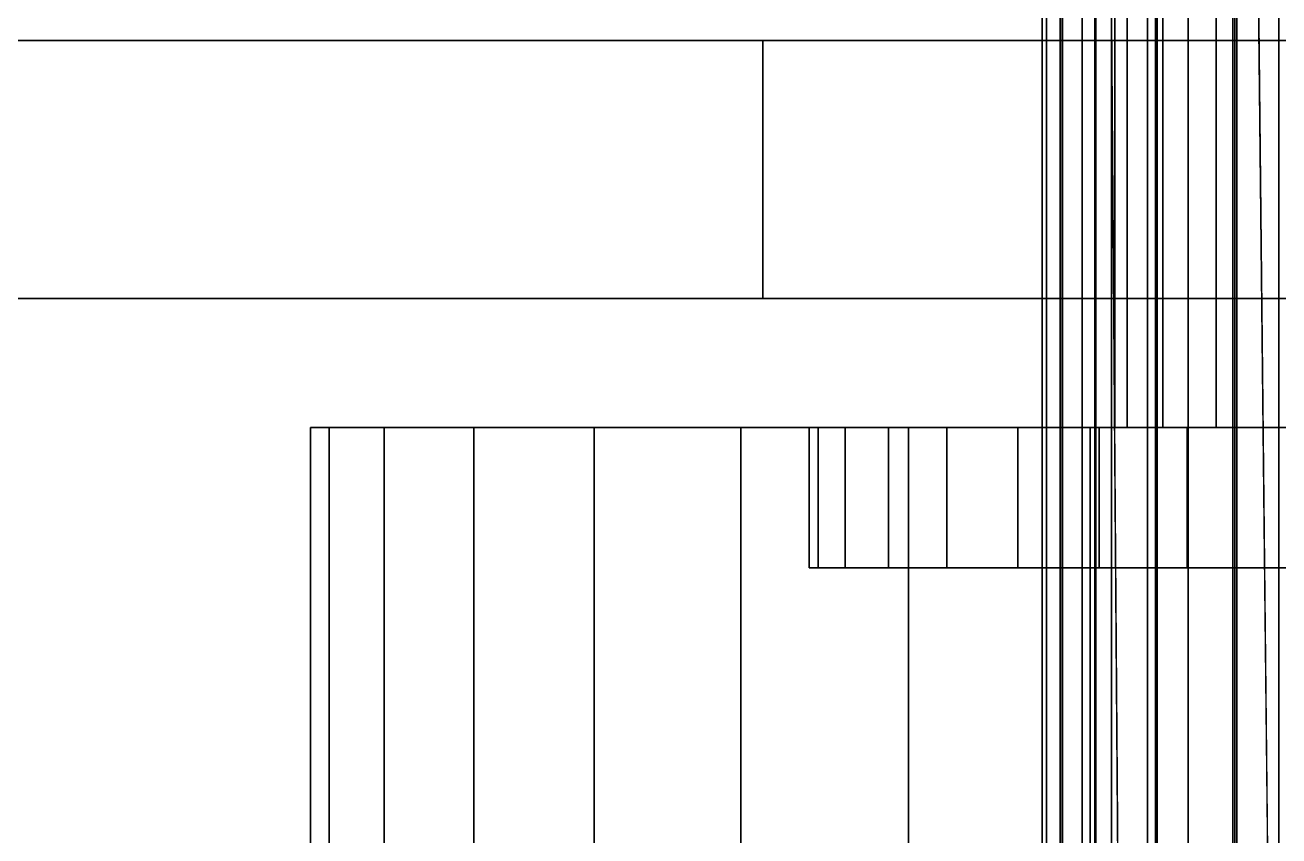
# Model space of a CAD drawing. Header units: metres. Extents: x -1080 to 1352, y -1635 to 1105.
# Drawn here: x -227 to 0, y -214 to -67.3 of the extents above; entities that cross this region are included whole.
import ezdxf

# ---------------------------------------------------------------- set-up
doc = ezdxf.new("R2010")
doc.units = ezdxf.units.M

msp = doc.modelspace()

# ---------------------------------------------------------------- linework, layer by layer
at = {"layer": 'crank_full'}
for points, invisible_edges in [([(-33.35, -1175.36, 2057.26), (-39.23, 1078.15, 2042.83), (-39.25, -1175.36, 2042.82)], 1), ([(-39.25, -1175.36, 2042.82), (-39.16, 1078.15, 2027.23), (-39.17, -1175.36, 2027.22)], 1), ([(-39.16, 1078.15, 2027.23), (-39.25, -1175.36, 2042.82), (-39.23, 1078.15, 2042.83)], 1), ([(-39.23, 1078.15, 2042.83), (-33.35, -1175.36, 2057.26), (-33.33, 1078.15, 2057.27)], 1), ([(-33.13, 314.39, 2012.84), (-39.17, -1175.36, 2027.22), (-33.13, 1078.15, 2012.85)], 3), ([(-33.13, 1078.15, 2012.85), (-39.17, -1175.36, 2027.22), (-39.16, 1078.15, 2027.23)], 1), ([(-22.37, -1175.36, 2068.34), (-33.33, 1078.15, 2057.27), (-33.35, -1175.36, 2057.26)], 1), ([(-33.33, 1078.15, 2057.27), (-22.37, -1175.36, 2068.34), (-22.35, 1078.15, 2068.35)], 1), ([(-22.06, -1175.36, 2001.86), (-33.13, 1078.15, 2012.85), (-22.04, 1078.15, 2001.87)], 1), ([(-33.13, 1078.15, 2012.85), (-22.06, -1175.36, 2001.86), (-33.13, 314.39, 2012.84)], 1), ([(-7.98, -1175.36, 2074.37), (-22.35, 1078.15, 2068.35), (-22.37, -1175.36, 2068.34)], 1), ([(-22.35, 1078.15, 2068.35), (-7.98, -1175.36, 2074.37), (-7.97, 1078.14, 2074.39)], 1), ([(-22.04, 1078.15, 2001.87), (-7.61, 314.39, 1995.96), (-22.06, -1175.36, 2001.86)], 3), ([(7.61, -1175.36, 2074.45), (-7.97, 1078.14, 2074.39), (-7.98, -1175.36, 2074.37)], 1), ([(-7.97, 1078.14, 2074.39), (7.61, -1175.36, 2074.45), (7.63, 1078.14, 2074.46)], 1), ([(-7.6, 1078.15, 1995.97), (7.98, -1175.36, 1996.03), (-7.61, 314.39, 1995.96)], 1), ([(7.98, -1175.36, 1996.03), (-7.6, 1078.15, 1995.97), (7.99, 1078.15, 1996.04)], 1), ([(-39.17, -1175.36, 2027.22), (-33.13, 314.39, 2012.84), (-33.14, -1175.36, 2012.84)], 1), ([(-22.06, -1175.36, 2001.86), (-7.61, 314.39, 1995.96), (-7.62, -1175.36, 1995.96)], 1)]:
    msp.add_3dface(points, dxfattribs=dict(at, invisible_edges=invisible_edges))
for points in [[(-33.14, -1175.36, 2012.84), (-33.13, 314.39, 2012.84), (-22.06, -1175.36, 2001.86)], [(-7.62, -1175.36, 1995.96), (-7.61, 314.39, 1995.96), (7.98, -1175.36, 1996.03)]]:
    msp.add_3dface(points, dxfattribs=at)
at = {"layer": 'gearbox_half'}
for points, invisible_edges in [([(-42.88, 0, 2425.81), (-42.06, -70.07, 2417.45), (-42.88, -70.07, 2425.81)], 1), ([(-42.06, -70.07, 2417.45), (-42.88, 0, 2425.81), (-42.06, 0, 2417.45)], 1), ([(-42.06, 0, 2434.18), (-42.88, -70.07, 2425.81), (-42.06, -70.07, 2434.18)], 1), ([(-42.88, -70.07, 2425.81), (-42.06, 0, 2434.18), (-42.88, 0, 2425.81)], 1), ([(-42.06, 0, 2417.45), (-39.62, -70.07, 2409.4), (-42.06, -70.07, 2417.45)], 1), ([(-39.62, -70.07, 2409.4), (-42.06, 0, 2417.45), (-39.62, 0, 2409.4)], 1), ([(-39.62, 0, 2442.22), (-42.06, -70.07, 2434.18), (-39.62, -70.07, 2442.22)], 1), ([(-42.06, -70.07, 2434.18), (-39.62, 0, 2442.22), (-42.06, 0, 2434.18)], 1), ([(-35.65, 0, 2449.63), (-39.62, -70.07, 2442.22), (-35.65, -70.07, 2449.63)], 1), ([(-39.62, -70.07, 2442.22), (-35.65, 0, 2449.63), (-39.62, 0, 2442.22)], 1), ([(-39.62, 0, 2409.4), (-35.65, -70.07, 2401.99), (-39.62, -70.07, 2409.4)], 1), ([(-35.65, -70.07, 2401.99), (-39.62, 0, 2409.4), (-35.65, 0, 2401.99)], 1), ([(-35.65, 0, 2401.99), (-30.32, -70.07, 2395.49), (-35.65, -70.07, 2401.99)], 1), ([(-30.32, -70.07, 2395.49), (-35.65, 0, 2401.99), (-30.32, 0, 2395.49)], 1), ([(-30.32, 0, 2456.13), (-35.65, -70.07, 2449.63), (-30.32, -70.07, 2456.13)], 1), ([(-35.65, -70.07, 2449.63), (-30.32, 0, 2456.13), (-35.65, 0, 2449.63)], 1), ([(-23.82, 0, 2390.16), (-30.32, -70.07, 2395.49), (-30.32, 0, 2395.49)], 1), ([(-30.32, -70.07, 2395.49), (-23.82, 0, 2390.16), (-23.82, -70.07, 2390.16)], 1), ([(-23.82, -70.07, 2461.46), (-30.32, 0, 2456.13), (-30.32, -70.07, 2456.13)], 1), ([(-30.32, 0, 2456.13), (-23.82, -70.07, 2461.46), (-23.82, 0, 2461.46)], 1), ([(-16.41, 0, 2386.2), (-23.82, -70.07, 2390.16), (-23.82, 0, 2390.16)], 1), ([(-23.82, -70.07, 2390.16), (-16.41, 0, 2386.2), (-16.41, -70.07, 2386.2)], 1), ([(-16.41, -70.07, 2465.43), (-23.82, 0, 2461.46), (-23.82, -70.07, 2461.46)], 1), ([(-23.82, 0, 2461.46), (-16.41, -70.07, 2465.43), (-16.41, 0, 2465.43)], 1), ([(-8.37, 0, 2383.76), (-16.41, -70.07, 2386.2), (-16.41, 0, 2386.2)], 1), ([(-16.41, -70.07, 2386.2), (-8.37, 0, 2383.76), (-8.37, -70.07, 2383.76)], 1), ([(-8.37, -70.07, 2467.87), (-16.41, 0, 2465.43), (-16.41, -70.07, 2465.43)], 1), ([(-16.41, 0, 2465.43), (-8.37, -70.07, 2467.87), (-8.37, 0, 2467.87)], 1), ([(0, 0, 2382.93), (-8.37, -70.07, 2383.76), (-8.37, 0, 2383.76)], 1), ([(-8.37, -70.07, 2383.76), (0, 0, 2382.93), (0, -70.07, 2382.93)], 1), ([(0, -70.07, 2468.69), (-8.37, 0, 2467.87), (-8.37, -70.07, 2467.87)], 1), ([(-8.37, 0, 2467.87), (0, -70.07, 2468.69), (0, 0, 2468.69)], 1), ([(8.37, -70.07, 2467.87), (0, 0, 2468.69), (0, -70.07, 2468.69)], 1), ([(0, 0, 2468.69), (8.37, -70.07, 2467.87), (8.37, 0, 2467.87)], 1), ([(8.37, 0, 2383.76), (0, -70.07, 2382.93), (0, 0, 2382.93)], 1), ([(0, -70.07, 2382.93), (8.37, 0, 2383.76), (8.37, -70.07, 2383.76)], 1), ([(-717.19, -70.07, 1614.76), (763.15, -70.07, 1522.85), (-763.15, -70.07, 1522.85)], 1), ([(763.15, -70.07, 1522.85), (-758.55, -116.79, 1522.85), (-763.15, -70.07, 1522.85)], 1), ([(-758.55, -116.79, 1522.85), (763.15, -70.07, 1522.85), (758.55, -116.79, 1522.85)], 1), ([(763.15, -70.07, 1522.85), (-717.19, -70.07, 1614.76), (717.54, -70.07, 1614.07)], 3), ([(717.54, -70.07, 1614.07), (-717.19, -70.07, 1614.76), (93.43, -70.07, 1614.76)], 3), ([(93.43, -70.07, 1614.76), (-717.19, -70.07, 1614.76), (-93.43, -70.07, 1614.76)], 13), ([(-712.59, -116.79, 1614.76), (-93.43, -70.07, 1614.76), (-717.19, -70.07, 1614.76)], 1), ([(-93.43, -70.07, 1614.76), (-712.59, -116.79, 1614.76), (-93.43, -116.79, 1614.76)], 1), ([(-93.43, -70.07, 1614.76), (-8.37, -70.07, 1638.22), (0, -70.07, 1637.39)], 13), ([(-8.37, -70.07, 1638.22), (-93.43, -70.07, 1614.76), (-16.41, -70.07, 1640.66)], 3), ([(-16.41, -70.07, 1640.66), (-93.43, -70.07, 1614.76), (-23.82, -70.07, 1644.62)], 3), ([(-23.82, -70.07, 1644.62), (-93.43, -70.07, 1614.76), (-30.32, -70.07, 1649.95)], 3), ([(-30.32, -70.07, 1649.95), (-93.43, -70.07, 1614.76), (-35.65, -70.07, 1656.45)], 3), ([(-35.65, -70.07, 1656.45), (-93.43, -70.07, 1614.76), (-39.62, -70.07, 1663.86)], 3), ([(-39.62, -70.07, 1663.86), (-93.43, -70.07, 1614.76), (-42.06, -70.07, 1671.91)], 3), ([(-42.06, -70.07, 1671.91), (-93.43, -70.07, 1614.76), (-42.88, -70.07, 1680.27)], 3), ([(-42.88, -70.07, 1680.27), (-93.43, -70.07, 1614.76), (-93.43, -70.07, 2549.07)], 13), ([(-42.88, -70.07, 1680.27), (-93.43, -70.07, 2549.07), (-42.06, -70.07, 1688.64)], 3), ([(-42.06, -70.07, 1688.64), (-93.43, -70.07, 2549.07), (-39.62, -70.07, 1696.68)], 3), ([(-39.62, -70.07, 1696.68), (-93.43, -70.07, 2549.07), (-35.65, -70.07, 1704.09)], 3), ([(-35.65, -70.07, 1704.09), (-93.43, -70.07, 2549.07), (-30.32, -70.07, 1710.59)], 3), ([(-30.32, -70.07, 1710.59), (-93.43, -70.07, 2549.07), (-23.82, -70.07, 1715.92)], 3), ([(-23.82, -70.07, 1715.92), (-93.43, -70.07, 2549.07), (-16.41, -70.07, 1719.89)], 3), ([(-16.41, -70.07, 1719.89), (-93.43, -70.07, 2549.07), (-42.88, -70.07, 2035.2)], 15), ([(-42.88, -70.07, 2035.2), (-93.43, -70.07, 2549.07), (-42.06, -70.07, 2043.57)], 3), ([(-42.06, -70.07, 2043.57), (-93.43, -70.07, 2549.07), (-39.62, -70.07, 2051.61)], 3), ([(-39.62, -70.07, 2051.61), (-93.43, -70.07, 2549.07), (-35.65, -70.07, 2059.02)], 3), ([(-35.65, -70.07, 2059.02), (-93.43, -70.07, 2549.07), (-30.32, -70.07, 2065.52)], 3), ([(-30.32, -70.07, 2065.52), (-93.43, -70.07, 2549.07), (-23.82, -70.07, 2070.85)], 3), ([(-23.82, -70.07, 2070.85), (-93.43, -70.07, 2549.07), (-16.41, -70.07, 2074.82)], 3), ([(-16.41, -70.07, 2074.82), (-93.43, -70.07, 2549.07), (-8.37, -70.07, 2077.26)], 3), ([(-8.37, -70.07, 2077.26), (-93.43, -70.07, 2549.07), (0, -70.07, 2078.08)], 3), ([(0, -70.07, 2078.08), (-93.43, -70.07, 2549.07), (-39.62, -70.07, 2409.4)], 15), ([(-39.62, -70.07, 2409.4), (-93.43, -70.07, 2549.07), (-42.06, -70.07, 2417.45)], 3), ([(-42.06, -70.07, 2417.45), (-93.43, -70.07, 2549.07), (-42.88, -70.07, 2425.81)], 3), ([(-42.88, -70.07, 2425.81), (-93.43, -70.07, 2549.07), (-42.06, -70.07, 2434.18)], 3), ([(-42.06, -70.07, 2434.18), (-93.43, -70.07, 2549.07), (-39.62, -70.07, 2442.22)], 3), ([(-39.62, -70.07, 2442.22), (-93.43, -70.07, 2549.07), (-35.65, -70.07, 2449.63)], 3), ([(-35.65, -70.07, 2449.63), (-93.43, -70.07, 2549.07), (-30.32, -70.07, 2456.13)], 3), ([(-30.32, -70.07, 2456.13), (-93.43, -70.07, 2549.07), (-23.82, -70.07, 2461.46)], 3), ([(-23.82, -70.07, 2461.46), (-93.43, -70.07, 2549.07), (-16.41, -70.07, 2465.43)], 3), ([(-16.41, -70.07, 2465.43), (-93.43, -70.07, 2549.07), (-8.37, -70.07, 2467.87)], 3), ([(-8.37, -70.07, 2467.87), (-93.43, -70.07, 2549.07), (0, -70.07, 2468.69)], 3), ([(93.43, -70.07, 1614.76), (-93.43, -70.07, 1614.76), (8.37, -70.07, 1638.22)], 15), ([(8.37, -70.07, 1638.22), (-93.43, -70.07, 1614.76), (0, -70.07, 1637.39)], 3), ([(93.43, -70.07, 2549.07), (0, -70.07, 2468.69), (-93.43, -70.07, 2549.07)], 3), ([(-93.43, -70.07, 2549.07), (-93.43, -116.79, 1614.76), (-93.43, -116.79, 2549.07)], 1), ([(-93.43, -116.79, 1614.76), (-93.43, -70.07, 2549.07), (-93.43, -70.07, 1614.76)], 1), ([(93.43, -116.79, 2549.07), (-93.43, -70.07, 2549.07), (-93.43, -116.79, 2549.07)], 1), ([(-93.43, -70.07, 2549.07), (93.43, -116.79, 2549.07), (93.43, -70.07, 2549.07)], 1), ([(-16.41, -70.07, 1719.89), (-42.88, -70.07, 2035.2), (-42.06, -70.07, 2026.84)], 13), ([(-42.06, -70.07, 1671.91), (-42.88, -116.79, 1680.27), (-42.06, -116.79, 1671.91)], 1), ([(-42.88, -116.79, 1680.27), (-42.06, -70.07, 1671.91), (-42.88, -70.07, 1680.27)], 1), ([(-42.88, -70.07, 1680.27), (-42.06, -116.79, 1688.64), (-42.88, -116.79, 1680.27)], 1), ([(-42.06, -116.79, 1688.64), (-42.88, -70.07, 1680.27), (-42.06, -70.07, 1688.64)], 1), ([(-42.06, -70.07, 2026.84), (-42.88, -116.79, 2035.2), (-42.06, -116.79, 2026.84)], 1), ([(-42.88, -116.79, 2035.2), (-42.06, -70.07, 2026.84), (-42.88, -70.07, 2035.2)], 1), ([(-42.88, -70.07, 2035.2), (-42.06, -116.79, 2043.57), (-42.88, -116.79, 2035.2)], 1), ([(-42.06, -116.79, 2043.57), (-42.88, -70.07, 2035.2), (-42.06, -70.07, 2043.57)], 1), ([(-16.41, -70.07, 1719.89), (-42.06, -70.07, 2026.84), (-8.37, -70.07, 1722.33)], 3), ([(-8.37, -70.07, 1722.33), (-42.06, -70.07, 2026.84), (0, -70.07, 1723.15)], 3), ([(0, -70.07, 1723.15), (-42.06, -70.07, 2026.84), (-39.62, -70.07, 2018.79)], 13), ([(-39.62, -70.07, 1663.86), (-42.06, -116.79, 1671.91), (-39.62, -116.79, 1663.86)], 1), ([(-42.06, -116.79, 1671.91), (-39.62, -70.07, 1663.86), (-42.06, -70.07, 1671.91)], 1), ([(-42.06, -70.07, 1688.64), (-39.62, -116.79, 1696.68), (-42.06, -116.79, 1688.64)], 1), ([(-39.62, -116.79, 1696.68), (-42.06, -70.07, 1688.64), (-39.62, -70.07, 1696.68)], 1), ([(-42.06, -70.07, 2043.57), (-39.62, -116.79, 2051.61), (-42.06, -116.79, 2043.57)], 1), ([(-39.62, -116.79, 2051.61), (-42.06, -70.07, 2043.57), (-39.62, -70.07, 2051.61)], 1), ([(-39.62, -70.07, 2018.79), (-42.06, -116.79, 2026.84), (-39.62, -116.79, 2018.79)], 1), ([(-42.06, -116.79, 2026.84), (-39.62, -70.07, 2018.79), (-42.06, -70.07, 2026.84)], 1), ([(0, -70.07, 1723.15), (-39.62, -70.07, 2018.79), (-35.65, -70.07, 2011.38)], 13), ([(0, -70.07, 2078.08), (-39.62, -70.07, 2409.4), (-35.65, -70.07, 2401.99)], 13), ([(-35.65, -70.07, 1656.45), (-39.62, -116.79, 1663.86), (-35.65, -116.79, 1656.45)], 1), ([(-39.62, -116.79, 1663.86), (-35.65, -70.07, 1656.45), (-39.62, -70.07, 1663.86)], 1), ([(-35.65, -70.07, 2011.38), (-39.62, -116.79, 2018.79), (-35.65, -116.79, 2011.38)], 1), ([(-39.62, -116.79, 2018.79), (-35.65, -70.07, 2011.38), (-39.62, -70.07, 2018.79)], 1), ([(-39.62, -70.07, 1696.68), (-35.65, -116.79, 1704.09), (-39.62, -116.79, 1696.68)], 1), ([(-35.65, -116.79, 1704.09), (-39.62, -70.07, 1696.68), (-35.65, -70.07, 1704.09)], 1), ([(-39.62, -70.07, 2051.61), (-35.65, -116.79, 2059.02), (-39.62, -116.79, 2051.61)], 1), ([(-35.65, -116.79, 2059.02), (-39.62, -70.07, 2051.61), (-35.65, -70.07, 2059.02)], 1), ([(0, -70.07, 1723.15), (-35.65, -70.07, 2011.38), (-30.32, -70.07, 2004.88)], 13), ([(0, -70.07, 2078.08), (-35.65, -70.07, 2401.99), (-30.32, -70.07, 2395.49)], 13), ([(-35.65, -70.07, 1704.09), (-30.32, -116.79, 1710.59), (-35.65, -116.79, 1704.09)], 1), ([(-30.32, -116.79, 1710.59), (-35.65, -70.07, 1704.09), (-30.32, -70.07, 1710.59)], 1), ([(-35.65, -70.07, 2059.02), (-30.32, -116.79, 2065.52), (-35.65, -116.79, 2059.02)], 1), ([(-30.32, -116.79, 2065.52), (-35.65, -70.07, 2059.02), (-30.32, -70.07, 2065.52)], 1), ([(-30.32, -70.07, 2004.88), (-35.65, -116.79, 2011.38), (-30.32, -116.79, 2004.88)], 1), ([(-35.65, -116.79, 2011.38), (-30.32, -70.07, 2004.88), (-35.65, -70.07, 2011.38)], 1), ([(-30.32, -70.07, 1649.95), (-35.65, -116.79, 1656.45), (-30.32, -116.79, 1649.95)], 1), ([(-35.65, -116.79, 1656.45), (-30.32, -70.07, 1649.95), (-35.65, -70.07, 1656.45)], 1), ([(-23.82, -70.07, 1715.92), (-30.32, -116.79, 1710.59), (-30.32, -70.07, 1710.59)], 1), ([(-30.32, -116.79, 1710.59), (-23.82, -70.07, 1715.92), (-23.82, -116.79, 1715.92)], 1), ([(0, -70.07, 1723.15), (-30.32, -70.07, 2004.88), (-23.82, -70.07, 1999.55)], 13), ([(0, -70.07, 2078.08), (-30.32, -70.07, 2395.49), (-23.82, -70.07, 2390.16)], 13), ([(-23.82, -116.79, 1644.62), (-30.32, -70.07, 1649.95), (-30.32, -116.79, 1649.95)], 1), ([(-30.32, -70.07, 1649.95), (-23.82, -116.79, 1644.62), (-23.82, -70.07, 1644.62)], 1), ([(-23.82, -116.79, 1999.55), (-30.32, -70.07, 2004.88), (-30.32, -116.79, 2004.88)], 1), ([(-30.32, -70.07, 2004.88), (-23.82, -116.79, 1999.55), (-23.82, -70.07, 1999.55)], 1), ([(-23.82, -70.07, 2070.85), (-30.32, -116.79, 2065.52), (-30.32, -70.07, 2065.52)], 1), ([(-30.32, -116.79, 2065.52), (-23.82, -70.07, 2070.85), (-23.82, -116.79, 2070.85)], 1), ([(-16.41, -70.07, 1719.89), (-23.82, -116.79, 1715.92), (-23.82, -70.07, 1715.92)], 1), ([(-23.82, -116.79, 1715.92), (-16.41, -70.07, 1719.89), (-16.41, -116.79, 1719.89)], 1), ([(0, -70.07, 1723.15), (-23.82, -70.07, 1999.55), (-16.41, -70.07, 1995.59)], 13), ([(0, -70.07, 2078.08), (-23.82, -70.07, 2390.16), (-16.41, -70.07, 2386.2)], 13), ([(-16.41, -116.79, 1995.59), (-23.82, -70.07, 1999.55), (-23.82, -116.79, 1999.55)], 1), ([(-23.82, -70.07, 1999.55), (-16.41, -116.79, 1995.59), (-16.41, -70.07, 1995.59)], 1), ([(-16.41, -70.07, 2074.82), (-23.82, -116.79, 2070.85), (-23.82, -70.07, 2070.85)], 1), ([(-23.82, -116.79, 2070.85), (-16.41, -70.07, 2074.82), (-16.41, -116.79, 2074.82)], 1), ([(-16.41, -116.79, 1640.66), (-23.82, -70.07, 1644.62), (-23.82, -116.79, 1644.62)], 1), ([(-23.82, -70.07, 1644.62), (-16.41, -116.79, 1640.66), (-16.41, -70.07, 1640.66)], 1), ([(0, -70.07, 1723.15), (-16.41, -70.07, 1995.59), (-8.37, -70.07, 1993.15)], 13), ([(0, -70.07, 2078.08), (-16.41, -70.07, 2386.2), (-8.37, -70.07, 2383.76)], 13), ([(-8.37, -70.07, 1722.33), (-16.41, -116.79, 1719.89), (-16.41, -70.07, 1719.89)], 1), ([(-16.41, -116.79, 1719.89), (-8.37, -70.07, 1722.33), (-8.37, -116.79, 1722.33)], 1), ([(-8.37, -116.79, 1638.22), (-16.41, -70.07, 1640.66), (-16.41, -116.79, 1640.66)], 1), ([(-16.41, -70.07, 1640.66), (-8.37, -116.79, 1638.22), (-8.37, -70.07, 1638.22)], 1), ([(-8.37, -116.79, 1993.15), (-16.41, -70.07, 1995.59), (-16.41, -116.79, 1995.59)], 1), ([(-16.41, -70.07, 1995.59), (-8.37, -116.79, 1993.15), (-8.37, -70.07, 1993.15)], 1), ([(-8.37, -70.07, 2077.26), (-16.41, -116.79, 2074.82), (-16.41, -70.07, 2074.82)], 1), ([(-16.41, -116.79, 2074.82), (-8.37, -70.07, 2077.26), (-8.37, -116.79, 2077.26)], 1), ([(0, -70.07, 1723.15), (-8.37, -70.07, 1993.15), (0, -70.07, 1992.32)], 13), ([(0, -70.07, 2078.08), (-8.37, -70.07, 2383.76), (0, -70.07, 2382.93)], 13), ([(0, -70.07, 2078.08), (-8.37, -116.79, 2077.26), (-8.37, -70.07, 2077.26)], 1), ([(-8.37, -116.79, 2077.26), (0, -70.07, 2078.08), (0, -116.79, 2078.08)], 1), ([(0, -116.79, 1992.32), (-8.37, -70.07, 1993.15), (-8.37, -116.79, 1993.15)], 1), ([(-8.37, -70.07, 1993.15), (0, -116.79, 1992.32), (0, -70.07, 1992.32)], 1), ([(0, -70.07, 1723.15), (-8.37, -116.79, 1722.33), (-8.37, -70.07, 1722.33)], 1), ([(-8.37, -116.79, 1722.33), (0, -70.07, 1723.15), (0, -116.79, 1723.15)], 1), ([(0, -116.79, 1637.39), (-8.37, -70.07, 1638.22), (-8.37, -116.79, 1638.22)], 1), ([(-8.37, -70.07, 1638.22), (0, -116.79, 1637.39), (0, -70.07, 1637.39)], 1), ([(42.06, -70.07, 2026.84), (8.37, -70.07, 1722.33), (0, -70.07, 1723.15)], 13), ([(42.06, -70.07, 2026.84), (0, -70.07, 1723.15), (39.62, -70.07, 2018.79)], 3), ([(39.62, -70.07, 2018.79), (0, -70.07, 1723.15), (35.65, -70.07, 2011.38)], 3), ([(35.65, -70.07, 2011.38), (0, -70.07, 1723.15), (30.32, -70.07, 2004.88)], 3), ([(30.32, -70.07, 2004.88), (0, -70.07, 1723.15), (23.82, -70.07, 1999.55)], 3), ([(23.82, -70.07, 1999.55), (0, -70.07, 1723.15), (16.41, -70.07, 1995.59)], 3), ([(16.41, -70.07, 1995.59), (0, -70.07, 1723.15), (8.37, -70.07, 1993.15)], 3), ([(8.37, -70.07, 1993.15), (0, -70.07, 1723.15), (0, -70.07, 1992.32)], 3), ([(93.43, -70.07, 2549.07), (8.37, -70.07, 2077.26), (0, -70.07, 2078.08)], 13), ([(93.43, -70.07, 2549.07), (0, -70.07, 2078.08), (39.62, -70.07, 2409.4)], 15), ([(39.62, -70.07, 2409.4), (0, -70.07, 2078.08), (35.65, -70.07, 2401.99)], 3), ([(35.65, -70.07, 2401.99), (0, -70.07, 2078.08), (30.32, -70.07, 2395.49)], 3), ([(30.32, -70.07, 2395.49), (0, -70.07, 2078.08), (23.82, -70.07, 2390.16)], 3), ([(23.82, -70.07, 2390.16), (0, -70.07, 2078.08), (16.41, -70.07, 2386.2)], 3), ([(16.41, -70.07, 2386.2), (0, -70.07, 2078.08), (8.37, -70.07, 2383.76)], 3), ([(8.37, -70.07, 2383.76), (0, -70.07, 2078.08), (0, -70.07, 2382.93)], 3), ([(93.43, -70.07, 2549.07), (8.37, -70.07, 2467.87), (0, -70.07, 2468.69)], 13), ([(8.37, -70.07, 2077.26), (0, -116.79, 2078.08), (0, -70.07, 2078.08)], 1), ([(0, -116.79, 2078.08), (8.37, -70.07, 2077.26), (8.37, -116.79, 2077.26)], 1), ([(8.37, -70.07, 1722.33), (0, -116.79, 1723.15), (0, -70.07, 1723.15)], 1), ([(0, -116.79, 1723.15), (8.37, -70.07, 1722.33), (8.37, -116.79, 1722.33)], 1), ([(8.37, -116.79, 1993.15), (0, -70.07, 1992.32), (0, -116.79, 1992.32)], 1), ([(0, -70.07, 1992.32), (8.37, -116.79, 1993.15), (8.37, -70.07, 1993.15)], 1), ([(8.37, -116.79, 1638.22), (0, -70.07, 1637.39), (0, -116.79, 1637.39)], 1), ([(0, -70.07, 1637.39), (8.37, -116.79, 1638.22), (8.37, -70.07, 1638.22)], 1), ([(712.93, -116.79, 1614.07), (-758.55, -116.79, 1522.85), (758.55, -116.79, 1522.85)], 1), ([(-758.55, -116.79, 1522.85), (712.93, -116.79, 1614.07), (-712.59, -116.79, 1614.76)], 3), ([(-712.59, -116.79, 1614.76), (712.93, -116.79, 1614.07), (93.43, -116.79, 1614.76)], 13), ([(-712.59, -116.79, 1614.76), (93.43, -116.79, 1614.76), (-93.43, -116.79, 1614.76)], 3), ([(-93.43, -116.79, 1614.76), (93.43, -116.79, 1614.76), (8.37, -116.79, 1638.22)], 15), ([(-93.43, -116.79, 1614.76), (8.37, -116.79, 1638.22), (0, -116.79, 1637.39)], 13), ([(-93.43, -116.79, 1614.76), (-42.88, -116.79, 1680.27), (-93.43, -116.79, 2549.07)], 3), ([(-42.88, -116.79, 1680.27), (-93.43, -116.79, 1614.76), (-42.06, -116.79, 1671.91)], 3), ([(-42.06, -116.79, 1671.91), (-93.43, -116.79, 1614.76), (-39.62, -116.79, 1663.86)], 3), ([(-39.62, -116.79, 1663.86), (-93.43, -116.79, 1614.76), (-35.65, -116.79, 1656.45)], 3), ([(-35.65, -116.79, 1656.45), (-93.43, -116.79, 1614.76), (-30.32, -116.79, 1649.95)], 3), ([(-30.32, -116.79, 1649.95), (-93.43, -116.79, 1614.76), (-23.82, -116.79, 1644.62)], 3), ([(-23.82, -116.79, 1644.62), (-93.43, -116.79, 1614.76), (-16.41, -116.79, 1640.66)], 3), ([(-16.41, -116.79, 1640.66), (-93.43, -116.79, 1614.76), (-8.37, -116.79, 1638.22)], 3), ([(-8.37, -116.79, 1638.22), (-93.43, -116.79, 1614.76), (0, -116.79, 1637.39)], 3), ([(-93.43, -116.79, 2549.07), (-42.88, -116.79, 1680.27), (-42.06, -116.79, 1688.64)], 13), ([(-93.43, -116.79, 2549.07), (-42.06, -116.79, 1688.64), (-39.62, -116.79, 1696.68)], 13), ([(-93.43, -116.79, 2549.07), (-39.62, -116.79, 1696.68), (-35.65, -116.79, 1704.09)], 13), ([(-93.43, -116.79, 2549.07), (-35.65, -116.79, 1704.09), (-30.32, -116.79, 1710.59)], 13), ([(-93.43, -116.79, 2549.07), (-30.32, -116.79, 1710.59), (-23.82, -116.79, 1715.92)], 13), ([(-93.43, -116.79, 2549.07), (-23.82, -116.79, 1715.92), (-16.41, -116.79, 1719.89)], 13), ([(-93.43, -116.79, 2549.07), (-16.41, -116.79, 1719.89), (-42.88, -116.79, 2035.2)], 15), ([(-93.43, -116.79, 2549.07), (-42.88, -116.79, 2035.2), (-42.06, -116.79, 2043.57)], 13), ([(-93.43, -116.79, 2549.07), (-42.06, -116.79, 2043.57), (-39.62, -116.79, 2051.61)], 13), ([(-93.43, -116.79, 2549.07), (-39.62, -116.79, 2051.61), (-35.65, -116.79, 2059.02)], 13), ([(-93.43, -116.79, 2549.07), (-35.65, -116.79, 2059.02), (-30.32, -116.79, 2065.52)], 13), ([(-93.43, -116.79, 2549.07), (-30.32, -116.79, 2065.52), (-23.82, -116.79, 2070.85)], 13), ([(-93.43, -116.79, 2549.07), (-23.82, -116.79, 2070.85), (-16.41, -116.79, 2074.82)], 13), ([(-93.43, -116.79, 2549.07), (-16.41, -116.79, 2074.82), (-8.37, -116.79, 2077.26)], 13), ([(-93.43, -116.79, 2549.07), (-8.37, -116.79, 2077.26), (0, -116.79, 2078.08)], 13), ([(-93.43, -116.79, 2549.07), (0, -116.79, 2078.08), (-39.62, -116.79, 2409.4)], 15), ([(-93.43, -116.79, 2549.07), (-39.62, -116.79, 2409.4), (-42.06, -116.79, 2417.45)], 13), ([(-93.43, -116.79, 2549.07), (-42.06, -116.79, 2417.45), (-42.88, -116.79, 2425.81)], 13), ([(-93.43, -116.79, 2549.07), (-42.88, -116.79, 2425.81), (-42.06, -116.79, 2434.18)], 13), ([(-93.43, -116.79, 2549.07), (-42.06, -116.79, 2434.18), (-39.62, -116.79, 2442.22)], 13), ([(-93.43, -116.79, 2549.07), (-39.62, -116.79, 2442.22), (-35.65, -116.79, 2449.63)], 13), ([(-93.43, -116.79, 2549.07), (-35.65, -116.79, 2449.63), (-30.32, -116.79, 2456.13)], 13), ([(-93.43, -116.79, 2549.07), (-30.32, -116.79, 2456.13), (-23.82, -116.79, 2461.46)], 13), ([(-93.43, -116.79, 2549.07), (-23.82, -116.79, 2461.46), (-16.41, -116.79, 2465.43)], 13), ([(-93.43, -116.79, 2549.07), (-16.41, -116.79, 2465.43), (-8.37, -116.79, 2467.87)], 13), ([(-93.43, -116.79, 2549.07), (-8.37, -116.79, 2467.87), (0, -116.79, 2468.69)], 13), ([(-93.43, -116.79, 2549.07), (0, -116.79, 2468.69), (93.43, -116.79, 2549.07)], 3), ([(-42.88, -116.79, 2035.2), (-16.41, -116.79, 1719.89), (-42.06, -116.79, 2026.84)], 3), ([(-42.88, -116.79, 2425.81), (-42.06, -741.9, 2417.45), (-42.88, -741.91, 2425.81)], 1), ([(-42.06, -741.9, 2417.45), (-42.88, -116.79, 2425.81), (-42.06, -116.79, 2417.45)], 1), ([(-42.06, -741.9, 2434.18), (-42.88, -116.79, 2425.81), (-42.88, -741.91, 2425.81)], 1), ([(-42.88, -116.79, 2425.81), (-42.06, -741.9, 2434.18), (-42.06, -116.79, 2434.18)], 1), ([(-42.06, -116.79, 2026.84), (-16.41, -116.79, 1719.89), (-8.37, -116.79, 1722.33)], 13), ([(-42.06, -116.79, 2026.84), (-8.37, -116.79, 1722.33), (0, -116.79, 1723.15)], 13), ([(-42.06, -116.79, 2026.84), (0, -116.79, 1723.15), (-39.62, -116.79, 2018.79)], 3), ([(-42.06, -116.79, 2417.45), (-39.62, -741.89, 2409.4), (-42.06, -741.9, 2417.45)], 1), ([(-39.62, -741.89, 2409.4), (-42.06, -116.79, 2417.45), (-39.62, -116.79, 2409.4)], 1), ([(-39.62, -741.89, 2442.22), (-42.06, -116.79, 2434.18), (-42.06, -741.9, 2434.18)], 1), ([(-42.06, -116.79, 2434.18), (-39.62, -741.89, 2442.22), (-39.62, -116.79, 2442.22)], 1), ([(-39.62, -116.79, 2018.79), (0, -116.79, 1723.15), (-35.65, -116.79, 2011.38)], 3), ([(-39.62, -116.79, 2409.4), (0, -116.79, 2078.08), (-35.65, -116.79, 2401.99)], 3), ([(-35.65, -741.86, 2449.63), (-39.62, -116.79, 2442.22), (-39.62, -741.89, 2442.22)], 1), ([(-39.62, -116.79, 2442.22), (-35.65, -741.86, 2449.63), (-35.65, -116.79, 2449.63)], 1), ([(-39.62, -116.79, 2409.4), (-39.36, -741.89, 2408.93), (-39.62, -741.89, 2409.4)], 1), ([(-35.65, -116.79, 2401.99), (-39.36, -741.89, 2408.93), (-39.62, -116.79, 2409.4)], 3), ([(-39.36, -835.43, 2408.93), (-35.65, -116.79, 2401.99), (-35.65, -841.49, 2401.99)], 1), ([(-35.65, -116.79, 2401.99), (-39.36, -835.43, 2408.93), (-39.36, -741.89, 2408.93)], 13), ([(-35.65, -116.79, 2011.38), (0, -116.79, 1723.15), (-30.32, -116.79, 2004.88)], 3), ([(-35.65, -116.79, 2401.99), (0, -116.79, 2078.08), (-30.32, -116.79, 2395.49)], 3), ([(-35.65, -841.49, 2401.99), (-30.32, -116.79, 2395.49), (-30.32, -847.17, 2395.49)], 1), ([(-30.32, -116.79, 2395.49), (-35.65, -841.49, 2401.99), (-35.65, -116.79, 2401.99)], 1), ([(-30.32, -741.83, 2456.13), (-35.65, -116.79, 2449.63), (-35.65, -741.86, 2449.63)], 1), ([(-35.65, -116.79, 2449.63), (-30.32, -741.83, 2456.13), (-30.32, -116.79, 2456.13)], 1), ([(-30.32, -116.79, 2004.88), (0, -116.79, 1723.15), (-23.82, -116.79, 1999.55)], 3), ([(-30.32, -116.79, 2395.49), (0, -116.79, 2078.08), (-23.82, -116.79, 2390.16)], 3), ([(-23.82, -116.79, 2390.16), (-30.32, -847.17, 2395.49), (-30.32, -116.79, 2395.49)], 1), ([(-30.32, -847.17, 2395.49), (-23.82, -116.79, 2390.16), (-23.82, -851.83, 2390.16)], 1), ([(-30.32, -741.83, 2456.13), (-23.82, -116.79, 2461.46), (-30.32, -116.79, 2456.13)], 1), ([(-23.82, -116.79, 2461.46), (-30.32, -741.83, 2456.13), (-23.82, -741.79, 2461.46)], 1), ([(-23.82, -116.79, 1999.55), (0, -116.79, 1723.15), (-16.41, -116.79, 1995.59)], 3), ([(-23.82, -116.79, 2390.16), (0, -116.79, 2078.08), (-16.41, -116.79, 2386.2)], 3), ([(-16.41, -116.79, 2386.2), (-23.82, -851.83, 2390.16), (-23.82, -116.79, 2390.16)], 1), ([(-23.82, -851.83, 2390.16), (-16.41, -116.79, 2386.2), (-16.41, -855.3, 2386.2)], 1), ([(-23.82, -741.79, 2461.46), (-16.41, -116.79, 2465.43), (-23.82, -116.79, 2461.46)], 1), ([(-16.41, -116.79, 2465.43), (-23.82, -741.79, 2461.46), (-16.41, -741.75, 2465.43)], 1), ([(-16.41, -116.79, 1995.59), (0, -116.79, 1723.15), (-8.37, -116.79, 1993.15)], 3), ([(-16.41, -116.79, 2386.2), (0, -116.79, 2078.08), (-8.37, -116.79, 2383.76)], 3), ([(-16.41, -741.75, 2465.43), (-8.37, -116.79, 2467.87), (-16.41, -116.79, 2465.43)], 1), ([(-8.37, -116.79, 2467.87), (-16.41, -741.75, 2465.43), (-8.37, -741.7, 2467.87)], 1), ([(-8.37, -116.79, 2383.76), (-16.41, -855.3, 2386.2), (-16.41, -116.79, 2386.2)], 1), ([(-16.41, -855.3, 2386.2), (-8.37, -116.79, 2383.76), (-8.37, -857.43, 2383.76)], 1), ([(-8.37, -116.79, 1993.15), (0, -116.79, 1723.15), (0, -116.79, 1992.32)], 3), ([(-8.37, -116.79, 2383.76), (0, -116.79, 2078.08), (0, -116.79, 2382.93)], 3), ([(0, -741.65, 2468.69), (-8.37, -116.79, 2467.87), (-8.37, -741.7, 2467.87)], 1), ([(-8.37, -116.79, 2467.87), (0, -741.65, 2468.69), (0, -116.79, 2468.69)], 1), ([(0, -116.79, 2382.93), (-8.37, -857.43, 2383.76), (-8.37, -116.79, 2383.76)], 1), ([(-8.37, -857.43, 2383.76), (0, -116.79, 2382.93), (0, -858.15, 2382.93)], 1), ([(8.37, -116.79, 1722.33), (42.06, -116.79, 2026.84), (0, -116.79, 1723.15)], 3), ([(0, -116.79, 1723.15), (42.06, -116.79, 2026.84), (39.62, -116.79, 2018.79)], 13), ([(0, -116.79, 1723.15), (39.62, -116.79, 2018.79), (35.65, -116.79, 2011.38)], 13), ([(0, -116.79, 1723.15), (35.65, -116.79, 2011.38), (30.32, -116.79, 2004.88)], 13), ([(0, -116.79, 1723.15), (30.32, -116.79, 2004.88), (23.82, -116.79, 1999.55)], 13), ([(0, -116.79, 1723.15), (23.82, -116.79, 1999.55), (16.41, -116.79, 1995.59)], 13), ([(0, -116.79, 1723.15), (16.41, -116.79, 1995.59), (8.37, -116.79, 1993.15)], 13), ([(0, -116.79, 1723.15), (8.37, -116.79, 1993.15), (0, -116.79, 1992.32)], 13), ([(8.37, -116.79, 2077.26), (93.43, -116.79, 2549.07), (0, -116.79, 2078.08)], 3), ([(0, -116.79, 2078.08), (93.43, -116.79, 2549.07), (39.62, -116.79, 2409.4)], 15), ([(0, -116.79, 2078.08), (39.62, -116.79, 2409.4), (35.65, -116.79, 2401.99)], 13), ([(0, -116.79, 2078.08), (35.65, -116.79, 2401.99), (30.32, -116.79, 2395.49)], 13), ([(0, -116.79, 2078.08), (30.32, -116.79, 2395.49), (23.82, -116.79, 2390.16)], 13), ([(0, -116.79, 2078.08), (23.82, -116.79, 2390.16), (16.41, -116.79, 2386.2)], 13), ([(0, -116.79, 2078.08), (16.41, -116.79, 2386.2), (8.37, -116.79, 2383.76)], 13), ([(0, -116.79, 2078.08), (8.37, -116.79, 2383.76), (0, -116.79, 2382.93)], 13), ([(8.37, -116.79, 2467.87), (93.43, -116.79, 2549.07), (0, -116.79, 2468.69)], 3), ([(8.37, -116.79, 2383.76), (0, -858.15, 2382.93), (0, -116.79, 2382.93)], 1), ([(0, -858.15, 2382.93), (8.37, -116.79, 2383.76), (8.37, -857.43, 2383.76)], 1), ([(0, -741.65, 2468.69), (8.37, -116.79, 2467.87), (0, -116.79, 2468.69)], 1), ([(8.37, -116.79, 2467.87), (0, -741.65, 2468.69), (8.37, -741.6, 2467.87)], 1)]:
    msp.add_3dface(points, dxfattribs=dict(at, invisible_edges=invisible_edges))
at = {"layer": 'rotator_half'}
for points, invisible_edges in [([(-29.71, -140.15, 1681.42), (-27.45, 0, 1670.05), (-27.45, -140.15, 1670.05)], 1), ([(-27.45, 0, 1670.05), (-29.71, -140.15, 1681.42), (-29.71, 0, 1681.42)], 1), ([(-29.71, -140.15, 1681.42), (-27.45, 0, 1692.79), (-29.71, 0, 1681.42)], 1), ([(-27.45, 0, 1692.79), (-29.71, -140.15, 1681.42), (-27.45, -140.15, 1692.79)], 1), ([(-27.45, -140.15, 1670.05), (-21.01, 0, 1660.41), (-21.01, -140.15, 1660.41)], 1), ([(-21.01, 0, 1660.41), (-27.45, -140.15, 1670.05), (-27.45, 0, 1670.05)], 1), ([(-27.45, -140.15, 1692.79), (-21.01, 0, 1702.43), (-27.45, 0, 1692.79)], 1), ([(-21.01, 0, 1702.43), (-27.45, -140.15, 1692.79), (-21.01, -140.15, 1702.43)], 1), ([(-11.37, -140.15, 1653.97), (-21.01, 0, 1660.41), (-11.37, 0, 1653.97)], 1), ([(-21.01, 0, 1660.41), (-11.37, -140.15, 1653.97), (-21.01, -140.15, 1660.41)], 1), ([(-21.01, 0, 1702.43), (-11.37, -140.15, 1708.87), (-11.37, 0, 1708.87)], 1), ([(-11.37, -140.15, 1708.87), (-21.01, 0, 1702.43), (-21.01, -140.15, 1702.43)], 1), ([(0, -140.15, 1651.7), (-11.37, 0, 1653.97), (0, 0, 1651.7)], 1), ([(-11.37, 0, 1653.97), (0, -140.15, 1651.7), (-11.37, -140.15, 1653.97)], 1), ([(-11.37, -140.15, 1708.87), (0, 0, 1711.13), (-11.37, 0, 1708.87)], 1), ([(0, 0, 1711.13), (-11.37, -140.15, 1708.87), (0, -140.15, 1711.13)], 1), ([(0, 0, 1711.13), (11.37, -140.15, 1708.87), (11.37, 0, 1708.87)], 1), ([(11.37, -140.15, 1708.87), (0, 0, 1711.13), (0, -140.15, 1711.13)], 1), ([(11.37, 0, 1653.97), (0, -140.15, 1651.7), (0, 0, 1651.7)], 1), ([(0, -140.15, 1651.7), (11.37, 0, 1653.97), (11.37, -140.15, 1653.97)], 1), ([(-171.93, -327.01, 1596.77), (-175.3, -140.15, 1562.57), (-175.3, -327.01, 1562.57)], 1), ([(-175.3, -140.15, 1562.57), (-171.93, -327.01, 1596.77), (-171.93, -140.15, 1596.77)], 1), ([(-175.3, -327.01, 1562.57), (-171.93, -140.15, 1528.37), (-171.93, -327.01, 1528.37)], 1), ([(-171.93, -140.15, 1528.37), (-175.3, -327.01, 1562.57), (-175.3, -140.15, 1562.57)], 1), ([(-171.93, -140.15, 1596.77), (-171.93, -140.15, 1528.37), (-175.3, -140.15, 1562.57)], 1), ([(-161.96, -327.01, 1629.65), (-171.93, -140.15, 1596.77), (-171.93, -327.01, 1596.77)], 1), ([(-171.93, -140.15, 1596.77), (-161.96, -327.01, 1629.65), (-161.96, -140.15, 1629.65)], 1), ([(-171.93, -327.01, 1528.37), (-161.96, -140.15, 1495.48), (-161.96, -327.01, 1495.48)], 1), ([(-161.96, -140.15, 1495.48), (-171.93, -327.01, 1528.37), (-171.93, -140.15, 1528.37)], 1), ([(-171.93, -140.15, 1528.37), (-171.93, -140.15, 1596.77), (-161.96, -140.15, 1629.65)], 13), ([(-171.93, -140.15, 1528.37), (-161.96, -140.15, 1629.65), (-161.96, -140.15, 1495.48)], 3), ([(-145.76, -327.01, 1659.96), (-161.96, -140.15, 1629.65), (-161.96, -327.01, 1629.65)], 1), ([(-161.96, -140.15, 1629.65), (-145.76, -327.01, 1659.96), (-145.76, -140.15, 1659.96)], 1), ([(-161.96, -327.01, 1495.48), (-145.76, -140.15, 1465.17), (-145.76, -327.01, 1465.17)], 1), ([(-145.76, -140.15, 1465.17), (-161.96, -327.01, 1495.48), (-161.96, -140.15, 1495.48)], 1), ([(-161.96, -140.15, 1495.48), (-161.96, -140.15, 1629.65), (-145.76, -140.15, 1659.96)], 13), ([(-161.96, -140.15, 1495.48), (-145.76, -140.15, 1659.96), (-145.76, -140.15, 1465.17)], 3), ([(-145.76, -327.01, 1465.17), (-123.96, -140.15, 1438.61), (-123.96, -327.01, 1438.61)], 1), ([(-123.96, -140.15, 1438.61), (-145.76, -327.01, 1465.17), (-145.76, -140.15, 1465.17)], 1), ([(-123.96, -327.01, 1686.52), (-145.76, -140.15, 1659.96), (-145.76, -327.01, 1659.96)], 1), ([(-145.76, -140.15, 1659.96), (-123.96, -327.01, 1686.52), (-123.96, -140.15, 1686.52)], 1), ([(-145.76, -140.15, 1465.17), (-145.76, -140.15, 1659.96), (-123.96, -140.15, 1686.52)], 13), ([(-145.76, -140.15, 1465.17), (-123.96, -140.15, 1686.52), (-123.96, -140.15, 1438.61)], 3), ([(-97.39, -327.01, 1416.81), (-123.96, -140.15, 1438.61), (-97.39, -140.15, 1416.81)], 1), ([(-123.96, -140.15, 1438.61), (-97.39, -327.01, 1416.81), (-123.96, -327.01, 1438.61)], 1), ([(-123.96, -327.01, 1686.52), (-97.39, -140.15, 1708.33), (-123.96, -140.15, 1686.52)], 1), ([(-97.39, -140.15, 1708.33), (-123.96, -327.01, 1686.52), (-97.39, -327.01, 1708.33)], 1), ([(-123.96, -140.15, 1438.61), (-123.96, -140.15, 1686.52), (-97.39, -140.15, 1708.33)], 13), ([(-123.96, -140.15, 1438.61), (-97.39, -140.15, 1708.33), (-97.39, -140.15, 1416.81)], 3), ([(-67.09, -327.01, 1400.61), (-97.39, -140.15, 1416.81), (-67.09, -140.15, 1400.61)], 1), ([(-97.39, -140.15, 1416.81), (-67.09, -327.01, 1400.61), (-97.39, -327.01, 1416.81)], 1), ([(-97.39, -140.15, 1708.33), (-67.09, -327.01, 1724.53), (-67.09, -140.15, 1724.53)], 1), ([(-67.09, -327.01, 1724.53), (-97.39, -140.15, 1708.33), (-97.39, -327.01, 1708.33)], 1), ([(-97.39, -140.15, 1416.81), (-97.39, -140.15, 1708.33), (-85.02, -140.15, 1562.57)], 15), ([(-85.02, -140.15, 1562.57), (-97.39, -140.15, 1708.33), (-83.39, -140.15, 1579.15)], 3), ([(-83.39, -140.15, 1579.15), (-97.39, -140.15, 1708.33), (-67.09, -140.15, 1724.53)], 13), ([(-97.39, -140.15, 1416.81), (-83.39, -140.15, 1545.98), (-67.09, -140.15, 1400.61)], 3), ([(-83.39, -140.15, 1545.98), (-97.39, -140.15, 1416.81), (-85.02, -140.15, 1562.57)], 3), ([(-83.39, -140.15, 1579.15), (-85.02, -165.55, 1562.57), (-85.02, -140.15, 1562.57)], 1), ([(-85.02, -165.55, 1562.57), (-83.39, -140.15, 1579.15), (-83.39, -165.55, 1579.15)], 1), ([(-85.02, -140.15, 1562.57), (-83.39, -165.55, 1545.98), (-83.39, -140.15, 1545.98)], 1), ([(-83.39, -165.55, 1545.98), (-85.02, -140.15, 1562.57), (-85.02, -165.55, 1562.57)], 1), ([(-83.39, -140.15, 1579.15), (-67.09, -140.15, 1724.53), (-78.55, -140.15, 1595.1)], 3), ([(-67.09, -140.15, 1400.61), (-83.39, -140.15, 1545.98), (-78.55, -140.15, 1530.03)], 13), ([(-78.55, -140.15, 1595.1), (-83.39, -165.55, 1579.15), (-83.39, -140.15, 1579.15)], 1), ([(-83.39, -165.55, 1579.15), (-78.55, -140.15, 1595.1), (-78.55, -165.55, 1595.1)], 1), ([(-83.39, -140.15, 1545.98), (-78.55, -165.55, 1530.03), (-78.55, -140.15, 1530.03)], 1), ([(-78.55, -165.55, 1530.03), (-83.39, -140.15, 1545.98), (-83.39, -165.55, 1545.98)], 1), ([(-78.55, -140.15, 1595.1), (-67.09, -140.15, 1724.53), (-70.69, -140.15, 1609.8)], 3), ([(-67.09, -140.15, 1400.61), (-78.55, -140.15, 1530.03), (-70.69, -140.15, 1515.33)], 13), ([(-70.69, -140.15, 1609.8), (-78.55, -165.55, 1595.1), (-78.55, -140.15, 1595.1)], 1), ([(-78.55, -165.55, 1595.1), (-70.69, -140.15, 1609.8), (-70.69, -165.55, 1609.8)], 1), ([(-78.55, -140.15, 1530.03), (-70.69, -165.55, 1515.33), (-70.69, -140.15, 1515.33)], 1), ([(-70.69, -165.55, 1515.33), (-78.55, -140.15, 1530.03), (-78.55, -165.55, 1530.03)], 1), ([(-70.69, -140.15, 1609.8), (-67.09, -140.15, 1724.53), (-60.12, -140.15, 1622.69)], 3), ([(-67.09, -140.15, 1400.61), (-70.69, -140.15, 1515.33), (-60.12, -140.15, 1502.45)], 13), ([(-60.12, -140.15, 1622.69), (-70.69, -165.55, 1609.8), (-70.69, -140.15, 1609.8)], 1), ([(-70.69, -165.55, 1609.8), (-60.12, -140.15, 1622.69), (-60.12, -165.55, 1622.69)], 1), ([(-70.69, -140.15, 1515.33), (-60.12, -165.55, 1502.45), (-60.12, -140.15, 1502.45)], 1), ([(-60.12, -165.55, 1502.45), (-70.69, -140.15, 1515.33), (-70.69, -165.55, 1515.33)], 1), ([(-34.2, -327.01, 1390.63), (-67.09, -140.15, 1400.61), (-34.2, -140.15, 1390.63)], 1), ([(-67.09, -140.15, 1400.61), (-34.2, -327.01, 1390.63), (-67.09, -327.01, 1400.61)], 1), ([(-67.09, -140.15, 1724.53), (-34.2, -327.01, 1734.5), (-34.2, -140.15, 1734.5)], 1), ([(-34.2, -327.01, 1734.5), (-67.09, -140.15, 1724.53), (-67.09, -327.01, 1724.53)], 1), ([(-60.12, -140.15, 1622.69), (-67.09, -140.15, 1724.53), (-34.2, -140.15, 1734.5)], 13), ([(-67.09, -140.15, 1400.61), (-60.12, -140.15, 1502.45), (-34.2, -140.15, 1390.63)], 3), ([(-60.12, -140.15, 1622.69), (-34.2, -140.15, 1734.5), (-47.24, -140.15, 1633.26)], 3), ([(-34.2, -140.15, 1390.63), (-60.12, -140.15, 1502.45), (-47.24, -140.15, 1491.87)], 13), ([(-47.24, -165.55, 1633.26), (-60.12, -140.15, 1622.69), (-47.24, -140.15, 1633.26)], 1), ([(-60.12, -140.15, 1622.69), (-47.24, -165.55, 1633.26), (-60.12, -165.55, 1622.69)], 1), ([(-60.12, -140.15, 1502.45), (-47.24, -165.55, 1491.87), (-47.24, -140.15, 1491.87)], 1), ([(-47.24, -165.55, 1491.87), (-60.12, -140.15, 1502.45), (-60.12, -165.55, 1502.45)], 1), ([(-47.24, -140.15, 1633.26), (-34.2, -140.15, 1734.5), (-32.54, -140.15, 1641.12)], 3), ([(-34.2, -140.15, 1390.63), (-47.24, -140.15, 1491.87), (-32.54, -140.15, 1484.02)], 13), ([(-32.54, -165.55, 1641.12), (-47.24, -140.15, 1633.26), (-32.54, -140.15, 1641.12)], 1), ([(-47.24, -140.15, 1633.26), (-32.54, -165.55, 1641.12), (-47.24, -165.55, 1633.26)], 1), ([(-47.24, -140.15, 1491.87), (-32.54, -165.55, 1484.02), (-32.54, -140.15, 1484.02)], 1), ([(-32.54, -165.55, 1484.02), (-47.24, -140.15, 1491.87), (-47.24, -165.55, 1491.87)], 1), ([(0, -327.01, 1387.27), (-34.2, -140.15, 1390.63), (0, -140.15, 1387.27)], 1), ([(-34.2, -140.15, 1390.63), (0, -327.01, 1387.27), (-34.2, -327.01, 1390.63)], 1), ([(-32.54, -140.15, 1641.12), (-34.2, -140.15, 1734.5), (-29.71, -140.15, 1681.42)], 15), ([(-29.71, -140.15, 1681.42), (-34.2, -140.15, 1734.5), (-27.45, -140.15, 1692.79)], 3), ([(-27.45, -140.15, 1692.79), (-34.2, -140.15, 1734.5), (0, -140.15, 1737.87)], 13), ([(-34.2, -140.15, 1390.63), (-32.54, -140.15, 1484.02), (0, -140.15, 1387.27)], 3), ([(-34.2, -140.15, 1734.5), (0, -327.01, 1737.87), (0, -140.15, 1737.87)], 1), ([(0, -327.01, 1737.87), (-34.2, -140.15, 1734.5), (-34.2, -327.01, 1734.5)], 1), ([(0, -140.15, 1387.27), (-32.54, -140.15, 1484.02), (-16.59, -140.15, 1479.18)], 13), ([(-32.54, -140.15, 1641.12), (-27.45, -140.15, 1670.05), (-16.59, -140.15, 1645.96)], 3), ([(-27.45, -140.15, 1670.05), (-32.54, -140.15, 1641.12), (-29.71, -140.15, 1681.42)], 3), ([(-16.59, -165.55, 1645.96), (-32.54, -140.15, 1641.12), (-16.59, -140.15, 1645.96)], 1), ([(-32.54, -140.15, 1641.12), (-16.59, -165.55, 1645.96), (-32.54, -165.55, 1641.12)], 1), ([(-32.54, -140.15, 1484.02), (-16.59, -165.55, 1479.18), (-16.59, -140.15, 1479.18)], 1), ([(-16.59, -165.55, 1479.18), (-32.54, -140.15, 1484.02), (-32.54, -165.55, 1484.02)], 1), ([(-27.45, -140.15, 1692.79), (0, -140.15, 1737.87), (-21.01, -140.15, 1702.43)], 3), ([(-16.59, -140.15, 1645.96), (-27.45, -140.15, 1670.05), (-21.01, -140.15, 1660.41)], 13), ([(-21.01, -140.15, 1702.43), (0, -140.15, 1737.87), (-11.37, -140.15, 1708.87)], 3), ([(-16.59, -140.15, 1645.96), (-21.01, -140.15, 1660.41), (-11.37, -140.15, 1653.97)], 13), ([(0, -140.15, 1387.27), (-16.59, -140.15, 1479.18), (0, -140.15, 1477.54)], 13), ([(-16.59, -140.15, 1645.96), (-11.37, -140.15, 1653.97), (0, -140.15, 1647.59)], 3), ([(0, -165.55, 1647.59), (-16.59, -140.15, 1645.96), (0, -140.15, 1647.59)], 1), ([(-16.59, -140.15, 1645.96), (0, -165.55, 1647.59), (-16.59, -165.55, 1645.96)], 1), ([(-16.59, -140.15, 1479.18), (0, -165.55, 1477.54), (0, -140.15, 1477.54)], 1), ([(0, -165.55, 1477.54), (-16.59, -140.15, 1479.18), (-16.59, -165.55, 1479.18)], 1), ([(-11.37, -140.15, 1708.87), (0, -140.15, 1737.87), (0, -140.15, 1711.13)], 3), ([(0, -140.15, 1647.59), (-11.37, -140.15, 1653.97), (0, -140.15, 1651.7)], 13), ([(0, -140.15, 1737.87), (34.2, -327.01, 1734.5), (34.2, -140.15, 1734.5)], 1), ([(34.2, -327.01, 1734.5), (0, -140.15, 1737.87), (0, -327.01, 1737.87)], 1), ([(34.2, -327.01, 1390.63), (0, -140.15, 1387.27), (34.2, -140.15, 1390.63)], 1), ([(0, -140.15, 1387.27), (34.2, -327.01, 1390.63), (0, -327.01, 1387.27)], 1), ([(0, -140.15, 1711.13), (0, -140.15, 1737.87), (11.37, -140.15, 1708.87)], 3), ([(11.37, -140.15, 1708.87), (0, -140.15, 1737.87), (34.2, -140.15, 1734.5)], 13), ([(0, -140.15, 1387.27), (0, -140.15, 1477.54), (16.59, -140.15, 1479.18)], 13), ([(0, -140.15, 1387.27), (16.59, -140.15, 1479.18), (34.2, -140.15, 1390.63)], 3), ([(0, -140.15, 1647.59), (0, -140.15, 1651.7), (16.59, -140.15, 1645.96)], 3), ([(16.59, -140.15, 1645.96), (0, -140.15, 1651.7), (11.37, -140.15, 1653.97)], 13), ([(0, -140.15, 1477.54), (16.59, -165.55, 1479.18), (16.59, -140.15, 1479.18)], 1), ([(16.59, -165.55, 1479.18), (0, -140.15, 1477.54), (0, -165.55, 1477.54)], 1), ([(16.59, -165.55, 1645.96), (0, -140.15, 1647.59), (16.59, -140.15, 1645.96)], 1), ([(0, -140.15, 1647.59), (16.59, -165.55, 1645.96), (0, -165.55, 1647.59)], 1), ([(-83.39, -165.55, 1579.15), (-83.39, -165.55, 1545.98), (-85.02, -165.55, 1562.57)], 1), ([(-83.39, -165.55, 1545.98), (-83.39, -165.55, 1579.15), (-78.55, -165.55, 1595.1)], 13), ([(-83.39, -165.55, 1545.98), (-78.55, -165.55, 1595.1), (-78.55, -165.55, 1530.03)], 3), ([(-78.55, -165.55, 1530.03), (-78.55, -165.55, 1595.1), (-70.69, -165.55, 1609.8)], 13), ([(-78.55, -165.55, 1530.03), (-70.69, -165.55, 1609.8), (-70.69, -165.55, 1515.33)], 3), ([(-70.69, -165.55, 1515.33), (-70.69, -165.55, 1609.8), (-60.12, -165.55, 1622.69)], 13), ([(-70.69, -165.55, 1515.33), (-60.12, -165.55, 1622.69), (-60.12, -165.55, 1502.45)], 3), ([(-60.12, -165.55, 1502.45), (-60.12, -165.55, 1622.69), (-47.24, -165.55, 1633.26)], 13), ([(-60.12, -165.55, 1502.45), (-47.24, -165.55, 1633.26), (-47.24, -165.55, 1491.87)], 3), ([(-47.24, -165.55, 1491.87), (-47.24, -165.55, 1633.26), (-32.54, -165.55, 1641.12)], 13), ([(-47.24, -165.55, 1491.87), (-32.54, -165.55, 1641.12), (-32.54, -165.55, 1484.02)], 3), ([(-32.54, -165.55, 1484.02), (-32.54, -165.55, 1641.12), (-16.59, -165.55, 1645.96)], 13), ([(-32.54, -165.55, 1484.02), (-16.59, -165.55, 1645.96), (-16.59, -165.55, 1479.18)], 3), ([(-16.59, -165.55, 1479.18), (-16.59, -165.55, 1645.96), (0, -165.55, 1647.59)], 13), ([(-16.59, -165.55, 1479.18), (0, -165.55, 1647.59), (0, -165.55, 1477.54)], 3), ([(0, -165.55, 1477.54), (0, -165.55, 1647.59), (16.59, -165.55, 1645.96)], 13), ([(0, -165.55, 1477.54), (16.59, -165.55, 1645.96), (16.59, -165.55, 1479.18)], 3)]:
    msp.add_3dface(points, dxfattribs=dict(at, invisible_edges=invisible_edges))

doc.saveas('drawing.dxf')
